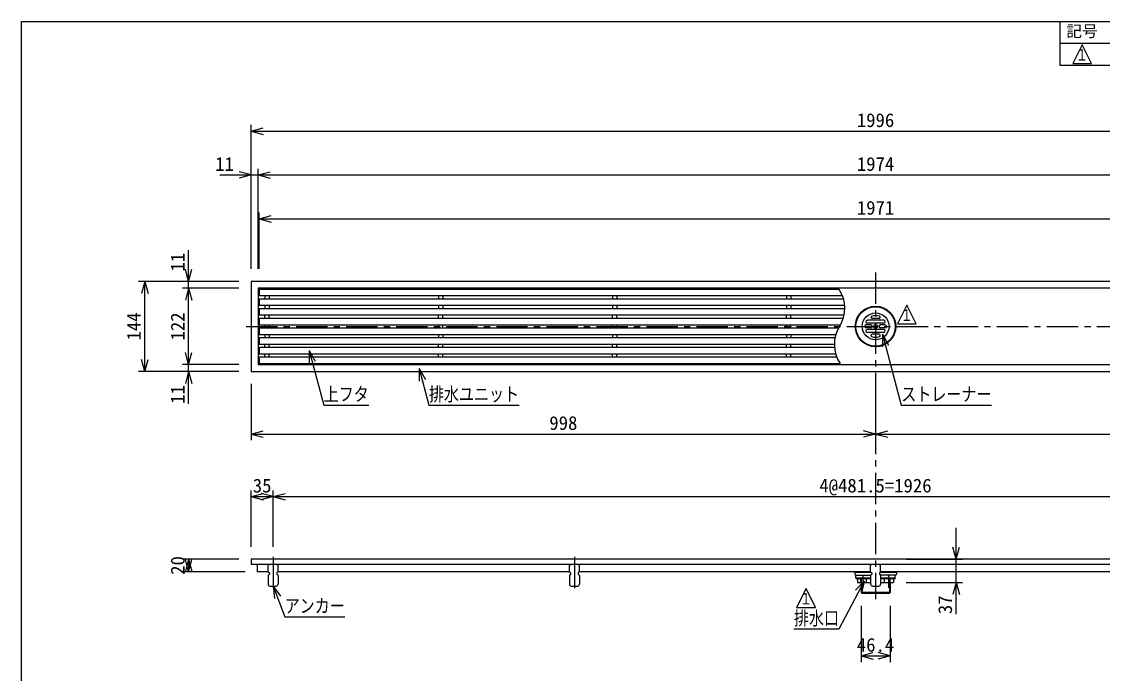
# Model space of a CAD drawing. Units: millimetres, scale not verified. Extents: x -1365 to 1365, y -930 to 870.
# Drawn here: x -1365 to 362, y -172 to 870 of the extents above; entities that cross this region are included whole.
import ezdxf
from ezdxf.enums import TextEntityAlignment as Align

# ---------------------------------------------------------------- set-up
doc = ezdxf.new("R2010")
doc.units = ezdxf.units.MM
doc.header["$LTSCALE"] = 10
doc.linetypes.add('CHAIN1', pattern=[8, 5, -1, 1, -1])
doc.linetypes.add('DASHED2', pattern=[3, 2, -1])
for name, color, linetype in [('0-0_計極細', 2, 'Continuous'), ('0-1_計細線', 3, 'Continuous'), ('0-5_寸法線', 7, 'Continuous'), ('0-7_枠細線', 5, 'Continuous'), ('0-8_枠中線', 5, 'Continuous')]:
    doc.layers.add(name, color=color, linetype=linetype)
doc.styles.add('ＭＳ ゴシック', font='')
doc.styles.get('ＭＳ ゴシック').set_extended_font_data('MS Gothic')

msp = doc.modelspace()

# ---------------------------------------------------------------- linework, layer by layer
at = {"layer": '0-0_計極細', "linetype": 'CHAIN1'}
for p, q in [((0, 468.89), (0, -53.1)), ((-1006.17, 382.9), (1006.86, 382.9)), ((-963, 14.54), (-963, -40.73)), ((-481.5, 14.54), (-481.5, -40.73))]:
    msp.add_line(p, q, dxfattribs=at)
at = {"layer": '0-0_計極細'}
for p, q in [((-976.45, 432.15), (-976.45, 426.65)), ((-969.55, 432.15), (-969.55, 426.65)), ((-698.45, 432.15), (-698.45, 426.65)), ((-691.55, 432.15), (-691.55, 426.65)), ((-420.45, 432.15), (-420.45, 426.65)), ((-413.55, 432.15), (-413.55, 426.65)), ((-142.45, 432.15), (-142.45, 426.65)), ((-135.55, 432.15), (-135.55, 426.65)), ((-976.45, 416.65), (-976.45, 411.15)), ((-969.55, 416.65), (-969.55, 411.15)), ((-698.45, 416.65), (-698.45, 411.15)), ((-691.55, 416.65), (-691.55, 411.15)), ((-420.45, 416.65), (-420.45, 411.15)), ((-413.55, 416.65), (-413.55, 411.15)), ((-142.45, 416.65), (-142.45, 411.15)), ((-135.55, 416.65), (-135.55, 411.15)), ((-976.45, 395.65), (-976.45, 401.15)), ((-969.55, 395.65), (-969.55, 401.15)), ((-698.45, 395.65), (-698.45, 401.15)), ((-691.55, 395.65), (-691.55, 401.15)), ((-420.45, 395.65), (-420.45, 401.15)), ((-413.55, 395.65), (-413.55, 401.15)), ((-142.45, 395.65), (-142.45, 401.15)), ((-135.55, 395.65), (-135.55, 401.15)), ((-976.45, 380.15), (-976.45, 385.65)), ((-969.55, 380.15), (-969.55, 385.65)), ((-698.45, 380.15), (-698.45, 385.65)), ((-691.55, 380.15), (-691.55, 385.65)), ((-420.45, 380.15), (-420.45, 385.65)), ((-413.55, 380.15), (-413.55, 385.65)), ((-142.45, 380.15), (-142.45, 385.65)), ((-135.55, 380.15), (-135.55, 385.65)), ((-976.45, 370.15), (-976.45, 364.65)), ((-969.55, 370.15), (-969.55, 364.65)), ((-698.45, 370.15), (-698.45, 364.65)), ((-691.55, 370.15), (-691.55, 364.65)), ((-420.45, 370.15), (-420.45, 364.65)), ((-413.55, 370.15), (-413.55, 364.65)), ((-142.45, 370.15), (-142.45, 364.65)), ((-135.55, 370.15), (-135.55, 364.65)), ((-976.45, 349.15), (-976.45, 354.65)), ((-969.55, 349.15), (-969.55, 354.65)), ((-698.45, 349.15), (-698.45, 354.65)), ((-691.55, 349.15), (-691.55, 354.65)), ((-420.45, 349.15), (-420.45, 354.65)), ((-413.55, 349.15), (-413.55, 354.65)), ((-142.45, 349.15), (-142.45, 354.65)), ((-135.55, 349.15), (-135.55, 354.65)), ((-976.45, 333.65), (-976.45, 339.15)), ((-969.55, 333.65), (-969.55, 339.15)), ((-698.45, 333.65), (-698.45, 339.15)), ((-691.55, 333.65), (-691.55, 339.15)), ((-420.45, 333.65), (-420.45, 339.15)), ((-413.55, 333.65), (-413.55, 339.15)), ((-142.45, 333.65), (-142.45, 339.15)), ((-135.55, 333.65), (-135.55, 339.15)), ((-33.2, -9.9), (-7.2, -9.9)), ((7.2, -9.9), (33.2, -9.9)), ((-23.5, -26.3), (-23.5, -18.8)), ((-23.5, -18.8), (-22.5, -19.8)), ((-23.5, -26.3), (-22.5, -25.3)), ((-22.5, -25.3), (-22.5, -19.8)), ((-22.2, -26.3), (-22.2, -43.6)), ((22.2, -26.3), (22.2, -43.6)), ((23.5, -18.8), (22.5, -19.8)), ((22.5, -25.3), (22.5, -19.8)), ((23.5, -26.3), (22.5, -25.3)), ((23.5, -26.3), (23.5, -18.8)), ((23.2, -42.6), (-23.2, -42.6))]:
    msp.add_line(p, q, dxfattribs=at)
at = {"layer": '0-0_計極細', "linetype": 'DASHED2'}
for p, q in [((-20.5, -14.8), (-20.5, -43.6)), ((20.5, -14.8), (20.5, -43.6))]:
    msp.add_line(p, q, dxfattribs=at)
at = {"layer": '0-0_計極細'}
for centre, start, end in [((-103.45, 411.9), 327.72738, 33.84606), ((-11.61, 353.9), 147.72738, 213.84606)]:
    msp.add_arc(centre, 54.31, start, end, dxfattribs=at)
at = {"layer": '0-1_計細線'}
for p, q in [((-985.5, 442.15), (-985.5, 432.15)), ((-58.34, 442.15), (-985.5, 442.15)), ((-985.5, 432.15), (-53.06, 432.15)), ((-985.5, 426.65), (-985.5, 416.65)), ((-51.18, 426.65), (-985.5, 426.65)), ((-985.5, 416.65), (-49.35, 416.65)), ((-985.5, 411.15), (-985.5, 401.15)), ((-49.14, 411.15), (-985.5, 411.15)), ((-985.5, 401.15), (-50.21, 401.15)), ((-985.5, 395.65), (-985.5, 385.65)), ((-51.63, 395.65), (-985.5, 395.65)), ((-985.5, 385.65), (-55.9, 385.65)), ((-985.5, 380.15), (-985.5, 370.15)), ((-59.15, 380.15), (-985.5, 380.15)), ((-7.7, 385.25), (-15, 385.25)), ((-7.7, 380.55), (-15, 380.55)), ((13.15, 392.65), (-13.15, 392.65)), ((13.15, 387.95), (-13.15, 387.95)), ((5.5, 395.35), (-5.5, 395.35)), ((15, 385.25), (7.7, 385.25)), ((15, 380.55), (7.7, 380.55)), ((-985.5, 370.15), (-63.43, 370.15)), ((-985.5, 364.65), (-985.5, 354.65)), ((-64.84, 364.65), (-985.5, 364.65)), ((13.15, 377.85), (-13.15, 377.85)), ((13.15, 373.15), (-13.15, 373.15)), ((5.5, 370.45), (-5.5, 370.45)), ((-985.5, 354.65), (-65.91, 354.65)), ((-985.5, 349.15), (-985.5, 339.15)), ((-65.71, 349.15), (-985.5, 349.15)), ((-985.5, 339.15), (-63.88, 339.15)), ((-985.5, 333.65), (-985.5, 323.65)), ((-62, 333.65), (-985.5, 333.65)), ((-985.5, 323.65), (-56.72, 323.65)), ((-969, 2.9), (-971, 0.9)), ((-971, -9.1), (-971, 0.9)), ((-955, 0.9), (-957, 2.9)), ((-955, -9.1), (-955, 0.9)), ((-487.5, 2.9), (-489.5, 0.9)), ((-489.5, -9.1), (-489.5, 0.9)), ((-473.5, 0.9), (-475.5, 2.9)), ((-473.5, -9.1), (-473.5, 0.9)), ((-6, 2.9), (-8, 0.9)), ((-8, -9.1), (-8, 0.9)), ((8, 0.9), (6, 2.9)), ((8, -9.1), (8, 0.9)), ((-971, -9.1), (-969, -11.1)), ((-969, -13.1), (-971, -15.1)), ((-971, -15.1), (-971, -29.1)), ((-969, -11.1), (-969, -13.1)), ((-955, -9.1), (-957, -11.1)), ((-957, -11.1), (-957, -13.1)), ((-957, -13.1), (-955, -15.1)), ((-489.5, -9.1), (-955, -9.1)), ((-955, -15.1), (-955, -29.1)), ((-489.5, -9.1), (-487.5, -11.1)), ((-487.5, -13.1), (-489.5, -15.1)), ((-489.5, -15.1), (-489.5, -29.1)), ((-487.5, -11.1), (-487.5, -13.1)), ((-473.5, -9.1), (-475.5, -11.1)), ((-475.5, -11.1), (-475.5, -13.1)), ((-475.5, -13.1), (-473.5, -15.1)), ((-8, -9.1), (-473.5, -9.1)), ((-473.5, -15.1), (-473.5, -29.1)), ((-33.2, -9.9), (-33.2, -13.3)), ((-31.7, -14.8), (-7.7, -14.8)), ((-31.5, -18.8), (-31.5, -14.8)), ((-8, -9.1), (-6, -11.1)), ((-6, -13.1), (-8, -15.1)), ((-8, -15.1), (-8, -29.1)), ((-6, -11.1), (-6, -13.1)), ((8, -9.1), (6, -11.1)), ((6, -11.1), (6, -13.1)), ((6, -13.1), (8, -15.1)), ((31.7, -14.8), (7.7, -14.8)), ((473.5, -9.1), (8, -9.1)), ((8, -15.1), (8, -29.1)), ((31.5, -18.8), (31.5, -14.8)), ((33.2, -9.9), (33.2, -13.3)), ((-968, -32.1), (-958, -32.1)), ((-486.5, -32.1), (-476.5, -32.1)), ((-31.7, -18.8), (-8, -18.8)), ((-8, -20.6), (-29.9, -20.6)), ((-28.75, -20.6), (-28.75, -26.3)), ((-28.75, -26.3), (-8, -26.3)), ((-23.2, -26.3), (-23.2, -42.6)), ((-14.38, -26.3), (-14.38, -20.6)), ((-5, -32.1), (5, -32.1)), ((8, -18.8), (31.7, -18.8)), ((29.9, -20.6), (8, -20.6)), ((8, -26.3), (28.75, -26.3)), ((14.37, -26.3), (14.37, -20.6)), ((23.2, -26.3), (23.2, -42.6)), ((28.75, -20.6), (28.75, -26.3)), ((-22.2, -43.6), (-23.2, -42.6)), ((-22.2, -43.6), (22.2, -43.6)), ((22.2, -43.6), (23.2, -42.6))]:
    msp.add_line(p, q, dxfattribs=at)
for points in [[(998, 310.9), (998, 454.9), (-998, 454.9), (-998, 310.9)], [(-987, 443.9), (-987, 321.9), (987, 321.9), (987, 443.9)], [(-998, 10.9), (-998, 2.9), (998, 2.9), (998, 10.9)]]:
    msp.add_lwpolyline(points, close=True, dxfattribs=at)
msp.add_lwpolyline([(-971, -9.1), (-987.7, -9.1), (-987.7, 2.9)], dxfattribs=at)
for radius in [32.5, 31.5, 21.5, 3.1]:
    msp.add_circle((0, 382.9), radius, dxfattribs=at)
for centre, radius, start, end in [((-5.5, 397.35), 2, 108.40042, 270), ((0, 376.22), 23.83, 75.09095, 104.90905), ((5.5, 397.35), 2, 270, 71.59958), ((-15, 382.9), 2.35, 90, 180), ((-15, 382.9), 2.35, 180, 270), ((-13.15, 390.3), 2.35, 90, 180), ((-13.15, 390.3), 2.35, 180, 270), ((-7.7, 382.9), 2.35, 0, 90), ((-7.7, 382.9), 2.35, 270, 360), ((7.7, 382.9), 2.35, 90, 180), ((7.7, 382.9), 2.35, 180, 270), ((13.15, 390.3), 2.35, 0, 90), ((13.15, 390.3), 2.35, 270, 360), ((15, 382.9), 2.35, 0, 90), ((15, 382.9), 2.35, 270, 360), ((-13.15, 375.5), 2.35, 90, 180), ((-13.15, 375.5), 2.35, 180, 270), ((-5.5, 368.45), 2, 90, 251.59958), ((0, 389.58), 23.83, 255.09095, 284.90905), ((5.5, 368.45), 2, 288.40042, 90), ((13.15, 375.5), 2.35, 0, 90), ((13.15, 375.5), 2.35, 270, 360), ((-34, -9.9), 0.8, 0, 90), ((-31.7, -13.3), 1.5, 180, 270), ((-31.7, -13.3), 1.5, 180, 270), ((31.7, -13.3), 1.5, 270, 360), ((31.7, -13.3), 1.5, 270, 360), ((34, -9.9), 0.8, 90, 180), ((-968, -29.1), 3, 180, 270), ((-958, -29.1), 3, 270, 360), ((-486.5, -29.1), 3, 180, 270), ((-476.5, -29.1), 3, 270, 360), ((-29.9, -18.8), 1.8, 180, 270), ((-5, -29.1), 3, 180, 270), ((5, -29.1), 3, 270, 360), ((29.9, -18.8), 1.8, 270, 360)]:
    msp.add_arc(centre, radius, start, end, dxfattribs=at)
at = {"layer": '0-5_寸法線'}
for p, q in [((-998, 474.9), (-998, 704.9)), ((-998, 694.9), (-978.68, 700.08)), ((-998, 694.9), (-978.68, 689.72)), ((-998, 694.9), (998, 694.9)), ((-1048, 624.9), (-987, 624.9)), ((-998, 624.9), (-1017.32, 630.08)), ((-998, 624.9), (-1017.32, 619.72)), ((-998, 474.9), (-998, 634.9)), ((-987, 474.9), (-987, 634.9)), ((-987, 624.9), (-967.68, 630.08)), ((-987, 624.9), (-967.68, 619.72)), ((-987, 624.9), (987, 624.9)), ((-985.5, 474.9), (-985.5, 564.9)), ((-985.5, 554.9), (-966.18, 560.08)), ((-985.5, 554.9), (-966.18, 549.72)), ((-985.5, 554.9), (985.5, 554.9)), ((-1098, 443.9), (-1098, 504.9)), ((-1098, 454.9), (-1103.18, 474.22)), ((-1098, 454.9), (-1092.82, 474.22)), ((-1018, 454.9), (-1178, 454.9)), ((-1168, 454.9), (-1173.18, 435.58)), ((-1168, 454.9), (-1162.82, 435.58)), ((-1168, 310.9), (-1168, 454.9)), ((-1018, 454.9), (-1108, 454.9)), ((-1018, 443.9), (-1108, 443.9)), ((-1098, 443.9), (-1103.18, 424.58)), ((-1098, 443.9), (-1092.82, 424.58)), ((-1098, 321.9), (-1098, 443.9)), ((10.85, 370.44), (10.83, 350.44)), ((10.85, 370.44), (20.83, 353.11)), ((-1168, 310.9), (-1173.18, 330.22)), ((-1168, 310.9), (-1162.82, 330.22)), ((-1098, 321.9), (-1103.18, 341.22)), ((-1098, 321.9), (-1092.82, 341.22)), ((-905.55, 344.47), (-905.56, 324.47)), ((-905.55, 344.47), (-895.56, 327.14)), ((-1018, 321.9), (-1108, 321.9)), ((-1098, 259.03), (-1098, 321.9)), ((-729.51, 315.4), (-729.52, 295.4)), ((-729.51, 315.4), (-719.52, 298.08)), ((-1018, 310.9), (-1178, 310.9)), ((-1018, 310.9), (-1108, 310.9)), ((-1098, 310.9), (-1103.18, 291.58)), ((-1098, 310.9), (-1092.82, 291.58)), ((-998, 290.9), (-998, 200.9)), ((0, 290.9), (0, 200.9)), ((-998, 210.9), (-978.68, 216.08)), ((-998, 210.9), (-978.68, 205.72)), ((-998, 210.9), (0, 210.9)), ((0, 210.9), (-19.32, 216.08)), ((0, 210.9), (-19.32, 205.72)), ((0, 210.9), (19.32, 216.08)), ((0, 210.9), (19.32, 205.72)), ((0, 210.9), (998, 210.9)), ((-998, 30.9), (-998, 120.9)), ((-998, 110.9), (-978.68, 116.08)), ((-998, 110.9), (-978.68, 105.72)), ((-998, 110.9), (-963, 110.9)), ((-963, 110.9), (-982.32, 116.08)), ((-963, 110.9), (-982.32, 105.72)), ((-963, 30.9), (-963, 120.9)), ((-963, 110.9), (-943.68, 116.08)), ((-963, 110.9), (-943.68, 105.72)), ((-963, 110.9), (963, 110.9)), ((128.75, -77.01), (128.75, 60.9)), ((128.75, 10.9), (123.57, 30.22)), ((128.75, 10.9), (133.93, 30.22)), ((-1018, 10.9), (-1108, 10.9)), ((-1098, 10.9), (-1103.18, -8.42)), ((-1098, -9.1), (-1103.18, 10.22)), ((-1098, 10.9), (-1092.82, -8.42)), ((-1098, 10.9), (-1098, -9.1)), ((-1098, -9.1), (-1092.82, 10.22)), ((48.75, 10.9), (138.75, 10.9)), ((-1007.7, -9.1), (-1108, -9.1)), ((-963, -32.1), (-951.34, -48.35)), ((-963, -32.1), (-961.03, -52)), ((-18.37, -24.12), (-31.91, -38.85)), ((-18.37, -24.12), (-22.73, -43.64)), ((48.75, -26.3), (138.75, -26.3)), ((128.75, -26.3), (123.57, -45.62)), ((128.75, -26.3), (133.93, -45.62)), ((-23.2, -63.6), (-23.2, -153.6)), ((23.2, -63.6), (23.2, -153.6)), ((-23.2, -143.6), (-3.88, -138.42)), ((-23.2, -143.6), (-3.88, -148.78)), ((-23.2, -143.6), (23.2, -143.6)), ((23.2, -143.6), (3.88, -138.42)), ((23.2, -143.6), (3.88, -148.78))]:
    msp.add_line(p, q, dxfattribs=at)
for points in [[(10.85, 370.44), (41.11, 257.07), (185.11, 257.07)], [(-905.55, 344.47), (-882.19, 257.07), (-810.19, 257.07)], [(-729.51, 315.4), (-713.92, 257.07), (-569.92, 257.07)], [(-963, -32.1), (-944.49, -81.21), (-848.49, -81.21)], [(-18.37, -24.12), (-58.56, -101.05), (-130.56, -101.05)]]:
    msp.add_lwpolyline(points, dxfattribs=at)
at = {"layer": '0-7_枠細線'}
for p, q in [((295, 800), (295, 870)), ((1365, 835), (295, 835)), ((330, 832.88), (315, 802.88)), ((345, 802.88), (330, 832.88)), ((1365, 800), (295, 800)), ((315, 802.88), (345, 802.88)), ((50, 416.89), (35, 386.89)), ((65, 386.89), (50, 416.89)), ((35, 386.89), (65, 386.89)), ((-111.16, -36.18), (-126.16, -66.18)), ((-96.16, -66.18), (-111.16, -36.18)), ((-126.16, -66.18), (-96.16, -66.18))]:
    msp.add_line(p, q, dxfattribs=at)
at = {"layer": '0-8_枠中線'}
msp.add_lwpolyline([(-1365, -930), (-1365, 870), (1365, 870), (1365, -930)], close=True, dxfattribs=at)

# ---------------------------------------------------------------- texts
at = {"layer": '0-5_寸法線', "style": 'ＭＳ ゴシック'}
for s, p in [('1996', (-30, 694.9)), ('11', (-1055.49, 624.9)), ('1974', (-30, 624.9)), ('1971', (-30, 554.9)), ('998', (-521.5, 210.9)), ('35', (-995.5, 110.9)), ('4@481.5=1926', (-90, 110.9)), ('46.4', (-30, -143.6))]:
    msp.add_text(s, height=21.99, dxfattribs=at).set_placement(p, align=Align.BOTTOM_LEFT)
for s, p in [('11', (-1098, 470.76)), ('144', (-1168, 360.4)), ('122', (-1098, 360.4)), ('11', (-1098, 259.03)), ('20', (-1098, -14.1)), ('37', (128.75, -77.01))]:
    msp.add_text(s, height=21.99, rotation=90, dxfattribs=at).set_placement(p, align=Align.BOTTOM_LEFT)
at = {"layer": '0-5_寸法線', "style": 'ＭＳ ゴシック', "width": 0.8}
for s, p in [('上フタ', (-882.19, 257.07)), ('排水ユニット', (-713.92, 257.07)), ('ストレーナー', (41.11, 257.07)), ('アンカー', (-944.49, -81.21)), ('排水口', (-130.56, -101.05))]:
    msp.add_text(s, height=21.99, dxfattribs=at).set_placement(p, align=Align.BOTTOM_LEFT)
at = {"layer": '0-7_枠細線', "style": 'ＭＳ ゴシック'}
msp.add_text('記号', height=18.33, dxfattribs=at).set_placement((305, 840), align=Align.BOTTOM_LEFT)
at = {"layer": '0-7_枠細線', "style": 'ＭＳ ゴシック', "width": 0.8}
for p in [(319.73, 802.27), (39.73, 386.28), (-121.43, -66.8)]:
    msp.add_text('１', height=18.33, dxfattribs=at).set_placement(p, align=Align.BOTTOM_LEFT)

doc.saveas('drawing.dxf')
